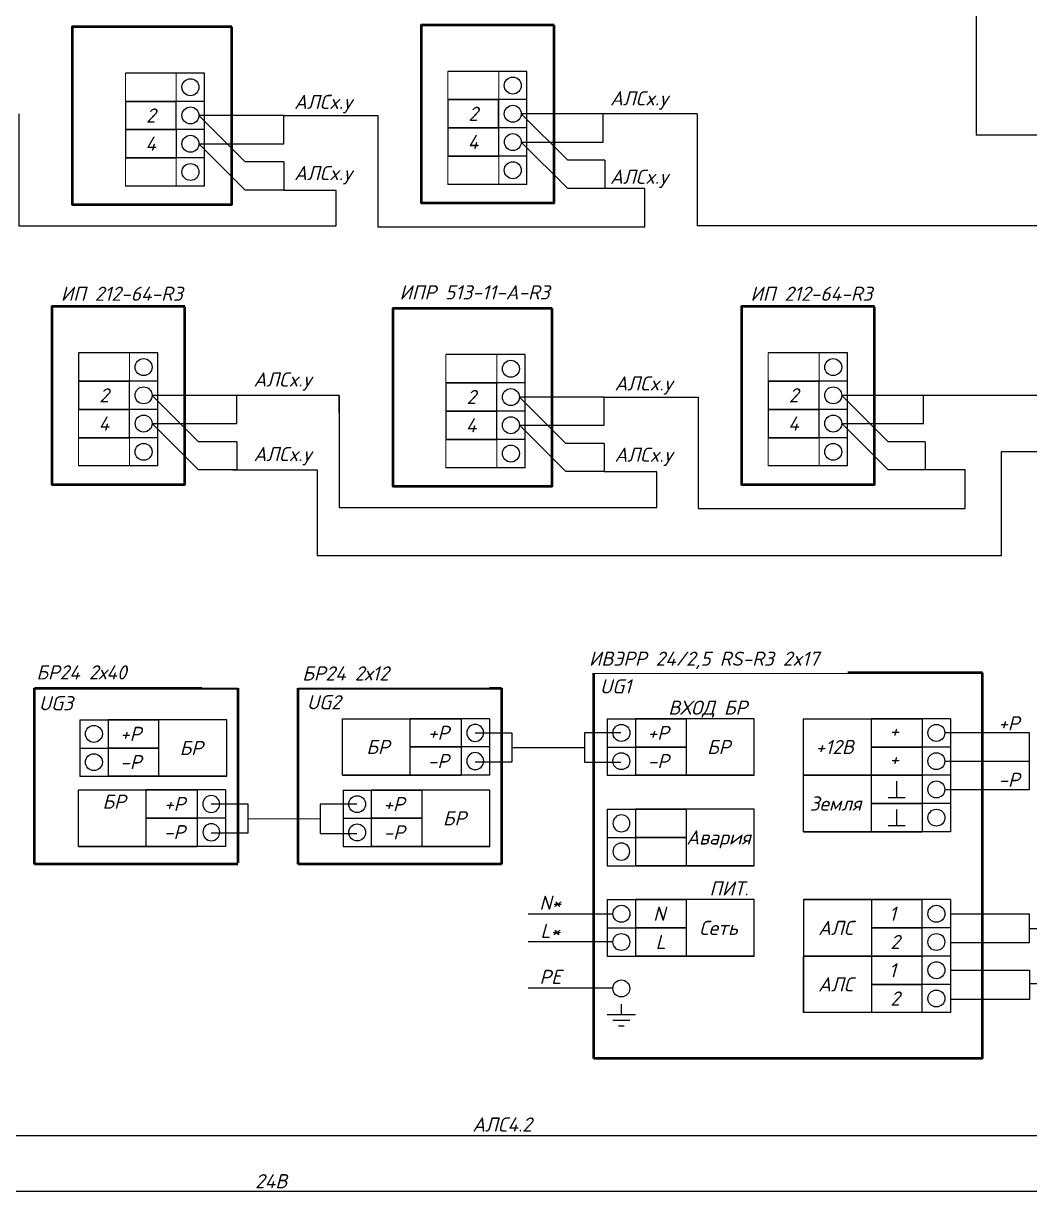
# Model space of a CAD drawing. Header units: millimetres. Extents: x -352922 to 707789, y -273589 to 355472.
# Drawn here: x 637994 to 655798, y -201133 to -180457 of the extents above; entities that cross this region are included whole.
import ezdxf
from ezdxf.enums import TextEntityAlignment as Align

# ---------------------------------------------------------------- set-up
doc = ezdxf.new("R2010")
doc.units = ezdxf.units.MM
doc.header["$LTSCALE"] = 0.5
doc.layers.get('0').update_dxf_attribs({"lineweight": 18})
doc.layers.add('00_RS485', color=30, linetype='Continuous')
doc.layers.add('13 СС_СОТС линии', color=5, linetype='Continuous', lineweight=25)
doc.layers.add('Схемы подключ', color=7, linetype='Continuous', lineweight=15)
doc.styles.add('ISOCPEUR', font='isocpeui.ttf', dxfattribs={"height": 250})
doc.linetypes.add('ограждение1', pattern='A,0.25,-0.1,[133,ltypeshp.shx,S=0.1,R=0,X=-0.1,Y=0],-0.1,1', length=1.45)

msp = doc.modelspace()

# ---------------------------------------------------------------- linework, layer by layer
at = {"layer": '00_RS485', "linetype": 'ограждение1', "lineweight": 25, "ltscale": 7, "transparency": 33554559}
for points in [[(628868.11311, -175085.65857), (654852.63002, -175085.65857), (654852.63002, -182435.27514)], [(660032.0626, -182435.27514), (654852.63002, -182435.27514)]]:
    msp.add_lwpolyline(points, dxfattribs=at)
at = {"layer": '13 СС_СОТС линии', "color": 1, "lineweight": 25, "transparency": 33554687}
for p, q in [((642600.2433, -182087.27488), (641100.2433, -182087.27488)), ((641100.2433, -182087.27488), (641920.80508, -182907.83666)), ((642600.24329, -182087.27488), (644265.78006, -182087.27488)), ((642600.2433, -182587.27488), (642600.2433, -182087.27488)), ((649917.43306, -182057.27488), (646804.05718, -182057.27488)), ((646804.05718, -182057.29272), (647624.61896, -182877.85449)), ((646804.05718, -182557.27488), (648251.82606, -182557.27488)), ((646804.05718, -182557.27488), (647624.61896, -183377.83666)), ((641100.2433, -182587.25705), (641920.80508, -183407.81882)), ((641100.2433, -182587.27488), (642600.2433, -182587.27488)), ((642600.2433, -182907.81882), (641920.78724, -182907.81882)), ((642600.2433, -182907.81882), (642600.2433, -183407.81882)), ((648279.36006, -182877.83666), (647624.60112, -182877.83666)), ((648986.98406, -183377.83666), (647624.60112, -183377.83666)), ((642600.2433, -183407.81882), (641920.78724, -183407.81882)), ((642600.24329, -183407.81882), (643530.34576, -183407.81882)), ((658226.69126, -184040.43741), (649917.43306, -184040.43741)), ((641772.02518, -187040.43741), (640272.02518, -187040.43741)), ((640272.02518, -187040.45524), (641092.58696, -187861.01702)), ((643582.45647, -187040.43741), (641692.27255, -187040.43741)), ((641772.02518, -187540.43741), (641772.02518, -187040.43741)), ((643240.57514, -187040.43741), (641772.02518, -187040.43741)), ((643582.45647, -187351.2828), (643582.45647, -187040.43741)), ((648269.8893, -187070.43741), (646769.8893, -187070.43741)), ((646769.8893, -187070.43741), (647590.45108, -187890.99918)), ((648269.88929, -187070.43741), (649935.42606, -187070.43741)), ((648269.8893, -187570.43741), (648269.8893, -187070.43741)), ((658226.62607, -187040.4374), (652473.70318, -187040.43741)), ((652473.70318, -187040.45524), (653294.26496, -187861.01702)), ((640272.02518, -187540.43741), (641772.02518, -187540.43741)), ((640272.02518, -187540.43741), (641092.58696, -188360.99918)), ((646769.8893, -187570.41957), (647590.45108, -188390.98135)), ((646769.8893, -187570.43741), (648269.8893, -187570.43741)), ((652473.70318, -187540.43741), (653921.47206, -187540.43741)), ((652473.70318, -187540.43741), (653294.26496, -188360.99918)), ((641772.02518, -187860.99918), (641092.56912, -187860.99918)), ((641772.02518, -187860.99918), (641772.02518, -188360.99918)), ((648269.8893, -187890.98135), (647590.43324, -187890.98135)), ((648269.8893, -187890.98135), (648269.8893, -188390.98135)), ((653949.00606, -187860.99918), (653294.24712, -187860.99918)), ((658226.75792, -188040.4374), (655292.09706, -188040.4374)), ((641772.02518, -188360.99918), (641092.56912, -188360.99918)), ((641692.53328, -188360.99918), (643192.81425, -188360.99918)), ((648269.8893, -188390.98135), (647590.43324, -188390.98135)), ((648269.88929, -188390.98135), (649199.99176, -188390.98135)), ((654656.63006, -188360.99918), (653294.24712, -188360.99918))]:
    msp.add_line(p, q, dxfattribs=at)
at = {"layer": '13 СС_СОТС линии', "color": 84, "lineweight": 25, "transparency": 33554687}
for p, q in [((655797.34498, -193014.71605), (654297.34498, -193014.71605)), ((655797.27058, -193614.79507), (655797.34498, -193014.71605)), ((655797.34498, -193014.71605), (655797.34498, -193014.71605)), ((654297.60572, -193514.90571), (655798.38791, -193514.90571)), ((655797.15897, -194014.8741), (655797.23338, -193614.79507)), ((654297.15897, -194014.8741), (655797.15897, -194014.8741))]:
    msp.add_line(p, q, dxfattribs=at)
at = {"layer": '13 СС_СОТС линии', "color": 1, "lineweight": 25, "transparency": 33554687}
for points in [[(637912.81047, -182057.27488), (637912.81047, -184039.65916), (643530.34576, -184039.65916), (643530.34576, -183417.76349)], [(644265.78006, -182087.27488), (644265.78006, -184060.00834)], [(648251.82606, -182557.27488), (648251.82606, -182057.27488)], [(649917.43306, -182057.27488), (649917.43306, -184040.43741)], [(648279.36006, -182877.83666), (648279.36006, -183377.83666)], [(644265.78006, -184060.00834), (648986.98406, -184060.00834), (648986.98406, -183377.83666)], [(655792.14052, -196473.58353), (656453.39502, -196473.58353), (656453.39502, -185040.43741)], [(643582.45647, -187040.43741), (643582.45647, -189022.82169), (649199.99176, -189022.82169), (649199.99176, -188400.92602)], [(649935.42606, -187070.43741), (649935.42606, -189043.17087)], [(653921.47206, -187540.43741), (653921.47206, -187040.43741)], [(653949.00606, -187860.99918), (653949.00606, -188360.99918)], [(655292.09706, -188040.4374), (655292.09706, -189880.33934), (643192.81425, -189880.33934)], [(643192.81425, -188360.99918), (643192.81425, -189880.33934)], [(649935.42606, -189043.17087), (654656.63006, -189043.17087), (654656.63006, -188360.99918)], [(654397.81083, -196214.81247), (655792.14052, -196214.81247), (655792.14052, -196732.35459), (654397.81083, -196732.35459)], [(654398.3323, -197214.81247), (655792.66199, -197214.81247), (655792.66199, -197732.35459), (654398.3323, -197732.35459)], [(636986.01202, -200139.97857), (656457.54502, -200139.97857), (656457.54502, -197452.50057), (655792.66199, -197452.50057)]]:
    msp.add_lwpolyline(points, dxfattribs=at)
at = {"layer": '13 СС_СОТС линии', "color": 84, "lineweight": 25, "transparency": 33554687}
for points in [[(645988.18283, -193013.88455), (646633.62302, -193013.88455), (646633.62302, -193532.6026), (645988.44357, -193532.6026)], [(648566.902, -193013.88455), (647921.46182, -193013.88455), (647921.46182, -193532.6026), (648566.64127, -193532.6026)], [(646633.62302, -193273.24357), (647921.46182, -193273.24357)], [(641318.99883, -194272.57152), (641964.43902, -194272.57152), (641964.43902, -194791.28957), (641319.25957, -194791.28957)], [(643893.26392, -194274.0365), (643247.82374, -194274.0365), (643247.82374, -194792.75455), (643893.00319, -194792.75455)], [(641964.43902, -194531.93055), (643247.82374, -194533.39552)], [(658130.47602, -201132.97757), (626706.168, -201132.97757)]]:
    msp.add_lwpolyline(points, dxfattribs=at)
at = {"layer": 'Схемы подключ', "transparency": 33554687}
for p, q in [((645503.40535, -181307.25705), (645503.40535, -181807.25705)), ((646403.5308, -181307.25705), (646403.5308, -181807.25705)), ((639799.8522, -181337.25705), (639799.8522, -181837.25705)), ((640699.97765, -181337.25705), (640699.97765, -181837.25705)), ((639799.8522, -182837.25705), (639799.8522, -183337.25705)), ((640699.97765, -182837.25705), (640699.97765, -183337.25705)), ((645503.40535, -182807.25705), (645503.40535, -183307.25705)), ((646403.5308, -182807.25705), (646403.5308, -183307.25705)), ((639871.4988, -186290.41957), (639871.4988, -186790.41957)), ((645469.4982, -186320.41957), (645469.4982, -186820.41957)), ((646369.62365, -186320.41957), (646369.62365, -186820.41957)), ((651173.05135, -186290.41957), (651173.05135, -186790.41957)), ((652073.1768, -186290.41957), (652073.1768, -186790.41957)), ((638971.37335, -186992.97605), (638971.37335, -188290.41957)), ((639871.4988, -187790.41957), (639871.4988, -188290.41957)), ((645469.4982, -187820.41957), (645469.4982, -188320.41957)), ((646369.62365, -187820.41957), (646369.62365, -188320.41957)), ((651173.05135, -187790.41957), (651173.05135, -188290.41957)), ((652073.1768, -187790.41957), (652073.1768, -188290.41957))]:
    msp.add_line(p, q, dxfattribs=at)
at = {"layer": 'Схемы подключ', "color": 0, "lineweight": 25, "transparency": 33554687}
for p, q in [((646922.8617, -196214.81247), (648423.38316, -196214.81247)), ((648423.38316, -196714.81247), (646923.38316, -196714.81247)), ((646923.38316, -197526.26367), (648422.28566, -197526.26367))]:
    msp.add_line(p, q, dxfattribs=at)
at = {"layer": 'Схемы подключ', "lineweight": 50, "transparency": 33554687}
for points in [[(647383.66608, -180487.33666), (645031.50706, -180487.33666), (645031.50706, -183632.82634), (647383.66608, -183632.82634), (647383.66608, -180491.40288)], [(641680.11294, -180517.33666), (638859.82906, -180517.33666), (638859.82906, -183662.82634), (641680.11294, -183662.82634), (641680.11294, -180521.40288)], [(640851.63408, -185470.49918), (638499.47506, -185470.49918), (638499.47506, -188615.98887), (640851.63408, -188615.98887), (640851.63408, -185474.56541)], [(647349.75894, -185500.49918), (644529.47506, -185500.49918), (644529.47506, -188645.98887), (647349.75894, -188645.98887), (647349.75894, -185504.56541)], [(653053.31208, -185470.49918), (650701.15306, -185470.49918), (650701.15306, -188615.98887), (653053.31208, -188615.98887), (653053.31208, -185474.56541)], [(648085.85702, -198776.62857), (648085.85702, -191950.62857)], [(654966.7684, -191950.62857), (648085.85702, -191950.62857)], [(654966.7684, -198776.62857), (654966.7684, -191950.62857)], [(638188.63416, -195337.8386), (638188.63416, -192221.76994)], [(638188.63416, -192221.76994), (641786.8949, -192221.76994)], [(641786.80695, -192221.76994), (641785.81759, -195314.16957)], [(642857.81816, -195337.8386), (642857.81816, -192221.76994)], [(642857.81816, -192221.76994), (646456.0789, -192221.76994)], [(646455.99095, -192221.76994), (646455.20613, -195337.8386)], [(641786.02213, -195337.8386), (638188.63416, -195337.8386)], [(646455.20613, -195337.8386), (642857.81816, -195337.8386)], [(654966.43646, -198776.62857), (648085.85702, -198776.62857)]]:
    msp.add_lwpolyline(points, dxfattribs=at)
at = {"layer": 'Схемы подключ', "color": 0, "lineweight": 25, "transparency": 33554687}
for points in [[(646903.79153, -181307.25705), (645503.40535, -181307.25705)], [(646903.79153, -181807.25705), (646903.79153, -181307.25705)], [(641200.23838, -181337.25705), (639799.8522, -181337.25705)], [(641200.23838, -181837.25705), (641200.23838, -181337.25705)], [(639799.8522, -181837.25705), (639799.8522, -182337.25705)], [(640699.8522, -181837.25705), (639799.8522, -181837.25705)], [(639800.11294, -181837.25705), (640700.11294, -181837.25705)], [(640699.8522, -182337.25705), (640699.8522, -181837.25705)], [(641200.11294, -181837.25705), (640699.8522, -181837.25705)], [(641200.37367, -181837.25705), (640700.11294, -181837.25705)], [(640700.11294, -182337.25705), (640700.11294, -181837.25705)], [(641200.11294, -182337.25705), (641200.11294, -181837.25705)], [(641200.37367, -182337.25705), (641200.37367, -181837.25705)], [(645503.40535, -181807.25705), (645503.40535, -182807.25705)], [(646403.40535, -181807.25705), (645503.40535, -181807.25705)], [(645503.66608, -181807.25705), (646403.66608, -181807.25705)], [(646403.40535, -182307.25705), (646403.40535, -181807.25705)], [(646903.66608, -181807.25705), (646403.40535, -181807.25705)], [(646903.92682, -181807.25705), (646403.66608, -181807.25705)], [(646403.66608, -182307.25705), (646403.66608, -181807.25705)], [(646903.66608, -182307.25705), (646903.66608, -181807.25705)], [(646903.92682, -182307.25705), (646903.92682, -181807.25705)], [(639799.8522, -182337.25705), (640699.8522, -182337.25705)], [(639800.11294, -182337.25705), (640700.11294, -182337.25705)], [(639800.37367, -182337.25705), (639800.37367, -182837.25705)], [(640700.37367, -182337.25705), (639800.37367, -182337.25705)], [(641200.11294, -182337.25705), (640699.8522, -182337.25705)], [(641200.37367, -182337.25705), (640700.11294, -182337.25705)], [(640700.37367, -182837.25705), (640700.37367, -182337.25705)], [(641200.6344, -182337.25705), (640700.37367, -182337.25705)], [(641200.6344, -182837.25705), (641200.6344, -182337.25705)], [(645503.40535, -182307.25705), (646403.40535, -182307.25705)], [(645503.66608, -182307.25705), (646403.66608, -182307.25705)], [(646403.92682, -182307.25705), (645503.92682, -182307.25705)], [(646903.66608, -182307.25705), (646403.40535, -182307.25705)], [(646903.92682, -182307.25705), (646403.66608, -182307.25705)], [(646403.92682, -182807.25705), (646403.92682, -182307.25705)], [(646904.18755, -182307.25705), (646403.92682, -182307.25705)], [(646904.18755, -182807.25705), (646904.18755, -182307.25705)], [(640700.11294, -182837.25705), (639800.11294, -182837.25705)], [(639800.37367, -182837.25705), (640700.37367, -182837.25705)], [(641200.37367, -182837.25705), (640700.11294, -182837.25705)], [(641200.6344, -182837.25705), (640700.37367, -182837.25705)], [(641200.23838, -183337.25705), (641200.23838, -182837.25705)], [(646403.66608, -182807.25705), (645503.66608, -182807.25705)], [(645503.92682, -182807.25705), (646403.92682, -182807.25705)], [(646903.92682, -182807.25705), (646403.66608, -182807.25705)], [(646904.18755, -182807.25705), (646403.92682, -182807.25705)], [(646903.79153, -183307.25705), (646903.79153, -182807.25705)], [(641200.23838, -183337.25705), (639799.8522, -183337.25705)], [(646903.79153, -183307.25705), (645503.40535, -183307.25705)], [(638971.37335, -186290.41957), (638971.37335, -187290.41957)], [(640371.75953, -186290.41957), (638971.37335, -186290.41957)], [(640371.75953, -186790.41957), (640371.75953, -186290.41957)], [(646869.88438, -186320.41957), (645469.4982, -186320.41957)], [(646869.88438, -186820.41957), (646869.88438, -186320.41957)], [(652573.43753, -186290.41957), (651173.05135, -186290.41957)], [(652573.43753, -186790.41957), (652573.43753, -186290.41957)], [(639871.37335, -186790.41957), (638971.37335, -186790.41957)], [(638971.63408, -186790.41957), (639871.63408, -186790.41957)], [(639871.37335, -187290.41957), (639871.37335, -186790.41957)], [(640371.63408, -186790.41957), (639871.37335, -186790.41957)], [(640371.89482, -186790.41957), (639871.63408, -186790.41957)], [(639871.63408, -187290.41957), (639871.63408, -186790.41957)], [(640371.63408, -187290.41957), (640371.63408, -186790.41957)], [(640371.89482, -187290.41957), (640371.89482, -186790.41957)], [(645469.4982, -186820.41957), (645469.4982, -187320.41957)], [(646369.4982, -186820.41957), (645469.4982, -186820.41957)], [(645469.75894, -186820.41957), (646369.75894, -186820.41957)], [(646369.4982, -187320.41957), (646369.4982, -186820.41957)], [(646869.75894, -186820.41957), (646369.4982, -186820.41957)], [(646870.01967, -186820.41957), (646369.75894, -186820.41957)], [(646369.75894, -187320.41957), (646369.75894, -186820.41957)], [(646869.75894, -187320.41957), (646869.75894, -186820.41957)], [(646870.01967, -187320.41957), (646870.01967, -186820.41957)], [(651173.05135, -186790.41957), (651173.05135, -187790.41957)], [(652073.05135, -186790.41957), (651173.05135, -186790.41957)], [(651173.31208, -186790.41957), (652073.31208, -186790.41957)], [(652073.05135, -187290.41957), (652073.05135, -186790.41957)], [(652573.31208, -186790.41957), (652073.05135, -186790.41957)], [(652573.57282, -186790.41957), (652073.31208, -186790.41957)], [(652073.31208, -187290.41957), (652073.31208, -186790.41957)], [(652573.31208, -187290.41957), (652573.31208, -186790.41957)], [(652573.57282, -187290.41957), (652573.57282, -186790.41957)], [(638971.37335, -187290.41957), (639871.37335, -187290.41957)], [(638971.63408, -187290.41957), (639871.63408, -187290.41957)], [(639871.89482, -187290.41957), (638971.89482, -187290.41957)], [(640371.63408, -187290.41957), (639871.37335, -187290.41957)], [(640371.89482, -187290.41957), (639871.63408, -187290.41957)], [(639871.89482, -187790.41957), (639871.89482, -187290.41957)], [(640372.15555, -187290.41957), (639871.89482, -187290.41957)], [(640372.15555, -187790.41957), (640372.15555, -187290.41957)], [(645469.4982, -187320.41957), (646369.4982, -187320.41957)], [(645469.75894, -187320.41957), (646369.75894, -187320.41957)], [(645470.01967, -187320.41957), (645470.01967, -187820.41957)], [(646370.01967, -187320.41957), (645470.01967, -187320.41957)], [(646869.75894, -187320.41957), (646369.4982, -187320.41957)], [(646870.01967, -187320.41957), (646369.75894, -187320.41957)], [(646370.01967, -187820.41957), (646370.01967, -187320.41957)], [(646870.2804, -187320.41957), (646370.01967, -187320.41957)], [(646870.2804, -187820.41957), (646870.2804, -187320.41957)], [(651173.05135, -187290.41957), (652073.05135, -187290.41957)], [(651173.31208, -187290.41957), (652073.31208, -187290.41957)], [(652073.57282, -187290.41957), (651173.57282, -187290.41957)], [(652573.31208, -187290.41957), (652073.05135, -187290.41957)], [(652573.57282, -187290.41957), (652073.31208, -187290.41957)], [(652073.57282, -187790.41957), (652073.57282, -187290.41957)], [(652573.83355, -187290.41957), (652073.57282, -187290.41957)], [(652573.83355, -187790.41957), (652573.83355, -187290.41957)], [(639871.63408, -187790.41957), (638971.63408, -187790.41957)], [(638971.89482, -187790.41957), (639871.89482, -187790.41957)], [(640371.89482, -187790.41957), (639871.63408, -187790.41957)], [(640372.15555, -187790.41957), (639871.89482, -187790.41957)], [(640371.75953, -188290.41957), (640371.75953, -187790.41957)], [(646369.75894, -187820.41957), (645469.75894, -187820.41957)], [(645470.01967, -187820.41957), (646370.01967, -187820.41957)], [(646870.01967, -187820.41957), (646369.75894, -187820.41957)], [(646870.2804, -187820.41957), (646370.01967, -187820.41957)], [(646869.88438, -188320.41957), (646869.88438, -187820.41957)], [(652073.31208, -187790.41957), (651173.31208, -187790.41957)], [(651173.57282, -187790.41957), (652073.57282, -187790.41957)], [(652573.57282, -187790.41957), (652073.31208, -187790.41957)], [(652573.83355, -187790.41957), (652073.57282, -187790.41957)], [(652573.43753, -188290.41957), (652573.43753, -187790.41957)], [(640371.75953, -188290.41957), (638971.37335, -188290.41957)], [(646869.88438, -188320.41957), (645469.4982, -188320.41957)], [(652573.43753, -188290.41957), (651173.05135, -188290.41957)], [(638990.93027, -192781.96757), (639491.191, -192781.96757)], [(638991.191, -192781.96757), (638991.191, -193281.96757)], [(638991.191, -192781.96757), (639491.45174, -192781.96757)], [(638991.45174, -192781.96757), (638991.45174, -193281.96757)], [(638991.45174, -192781.96757), (639491.71247, -192781.96757)], [(639491.191, -192781.96757), (640391.191, -192781.96757)], [(641591.45174, -192781.96757), (639491.45174, -192781.96757)], [(639491.45174, -192781.96757), (639491.45174, -193281.96757)], [(640391.71247, -192781.96757), (639491.71247, -192781.96757)], [(639491.71247, -192781.96757), (639491.71247, -193281.96757)], [(640391.71247, -193281.96757), (640391.71247, -192781.96757)], [(641591.45174, -193781.96757), (641591.45174, -192781.96757)], [(643638.3132, -192763.88455), (645738.3132, -192763.88455)], [(643638.3132, -193763.88455), (643638.3132, -192763.88455)], [(644838.05247, -193263.88455), (644838.05247, -192763.88455)], [(644838.05247, -192763.88455), (645738.05247, -192763.88455)], [(645738.57393, -192763.88455), (644838.57393, -192763.88455)], [(646238.3132, -192763.88455), (645738.05247, -192763.88455)], [(645738.05247, -192763.88455), (645738.05247, -193263.88455)], [(646238.57393, -192763.88455), (645738.3132, -192763.88455)], [(645738.3132, -192763.88455), (645738.3132, -193263.88455)], [(646238.83466, -192763.88455), (645738.57393, -192763.88455)], [(646238.3132, -192763.88455), (646238.3132, -193263.88455)], [(646238.57393, -192763.88455), (646238.57393, -193263.88455)], [(648323.69954, -192764.97052), (648823.96027, -192764.97052)], [(648323.96027, -192764.97052), (648323.96027, -193264.97052)], [(648323.96027, -192764.97052), (648824.221, -192764.97052)], [(648324.221, -192764.97052), (648324.221, -193264.97052)], [(648324.221, -192764.97052), (648824.48174, -192764.97052)], [(648823.96027, -192764.97052), (649723.96027, -192764.97052)], [(650924.221, -192764.97052), (648824.221, -192764.97052)], [(648824.221, -192764.97052), (648824.221, -193264.97052)], [(649724.48174, -192764.97052), (648824.48174, -192764.97052)], [(648824.48174, -192764.97052), (648824.48174, -193264.97052)], [(649724.48174, -193264.97052), (649724.48174, -192764.97052)], [(650924.221, -193764.97052), (650924.221, -192764.97052)], [(651797.47538, -192764.81247), (653897.47538, -192764.81247)], [(651797.47538, -193764.81247), (651797.47538, -192764.81247)], [(652997.21465, -192764.81247), (653897.21465, -192764.81247)], [(652997.21465, -193264.81247), (652997.21465, -192764.81247)], [(653897.73611, -192764.81247), (652997.73611, -192764.81247)], [(653897.21465, -192764.81247), (653897.21465, -193264.81247)], [(654397.47538, -192764.81247), (653897.21465, -192764.81247)], [(653897.47538, -192764.81247), (653897.47538, -193264.81247)], [(654397.73611, -192764.81247), (653897.47538, -192764.81247)], [(654397.99685, -192764.81247), (653897.73611, -192764.81247)], [(654397.99685, -192764.81247), (654397.99685, -194764.97052)], [(638991.191, -193281.96757), (638991.191, -193781.96757)], [(638991.191, -193281.96757), (639491.45174, -193281.96757)], [(638991.45174, -193281.96757), (639491.71247, -193281.96757)], [(640391.45174, -193281.96757), (639491.45174, -193281.96757)], [(639491.45174, -193281.96757), (639491.45174, -193781.96757)], [(639491.71247, -193281.96757), (640391.71247, -193281.96757)], [(640391.45174, -193781.96757), (640391.45174, -193281.96757)], [(645738.05247, -193263.88455), (644838.05247, -193263.88455)], [(644838.3132, -193763.88455), (644838.3132, -193263.88455)], [(644838.3132, -193263.88455), (645738.3132, -193263.88455)], [(646238.3132, -193263.88455), (645738.05247, -193263.88455)], [(645738.3132, -193263.88455), (645738.3132, -193763.88455)], [(646238.57393, -193263.88455), (645738.3132, -193263.88455)], [(646238.57393, -193263.88455), (646238.57393, -193763.88455)], [(648323.96027, -193264.97052), (648323.96027, -193764.97052)], [(648323.96027, -193264.97052), (648824.221, -193264.97052)], [(648324.221, -193264.97052), (648824.48174, -193264.97052)], [(649724.221, -193264.97052), (648824.221, -193264.97052)], [(648824.221, -193264.97052), (648824.221, -193764.97052)], [(648824.48174, -193264.97052), (649724.48174, -193264.97052)], [(649724.221, -193764.97052), (649724.221, -193264.97052)], [(653897.21465, -193264.81247), (652997.21465, -193264.81247)], [(652997.47538, -193764.81247), (652997.47538, -193264.81247)], [(652997.47538, -193264.81247), (653897.47538, -193264.81247)], [(654397.47538, -193264.81247), (653897.21465, -193264.81247)], [(653897.47538, -193264.81247), (653897.47538, -193764.81247)], [(654397.73611, -193264.81247), (653897.47538, -193264.81247)], [(638990.85555, -193782.12562), (639491.11628, -193782.12562)], [(638991.11628, -193782.12562), (639491.37702, -193782.12562)], [(638991.191, -193781.96757), (639491.45174, -193781.96757)], [(638991.37702, -193782.12562), (639491.63775, -193782.12562)], [(638991.45174, -193781.96757), (639491.71247, -193781.96757)], [(639491.11628, -193782.12562), (640391.11628, -193782.12562)], [(641591.37702, -193782.12562), (639491.37702, -193782.12562)], [(639491.45174, -193781.96757), (640391.45174, -193781.96757)], [(640391.63775, -193782.12562), (639491.63775, -193782.12562)], [(640391.71247, -193781.96757), (639491.71247, -193781.96757)], [(640391.45174, -193781.96757), (641591.45174, -193781.96757)], [(641591.45174, -193781.96757), (640391.71247, -193781.96757)], [(643638.3132, -193763.88455), (644838.05247, -193763.88455)], [(644838.3132, -193763.88455), (643638.3132, -193763.88455)], [(643638.38792, -193764.0426), (645738.38792, -193764.0426)], [(644838.05247, -193763.88455), (645738.05247, -193763.88455)], [(644838.12719, -193764.0426), (645738.12719, -193764.0426)], [(645738.3132, -193763.88455), (644838.3132, -193763.88455)], [(645738.64865, -193764.0426), (644838.64865, -193764.0426)], [(646238.3132, -193763.88455), (645738.05247, -193763.88455)], [(646238.38792, -193764.0426), (645738.12719, -193764.0426)], [(646238.57393, -193763.88455), (645738.3132, -193763.88455)], [(646238.64865, -193764.0426), (645738.38792, -193764.0426)], [(646238.90938, -193764.0426), (645738.64865, -193764.0426)], [(648323.62482, -193765.12857), (648823.88555, -193765.12857)], [(648323.88555, -193765.12857), (648824.14628, -193765.12857)], [(648323.96027, -193764.97052), (648824.221, -193764.97052)], [(648324.14628, -193765.12857), (648824.40702, -193765.12857)], [(648324.221, -193764.97052), (648824.48174, -193764.97052)], [(648823.88555, -193765.12857), (649723.88555, -193765.12857)], [(650924.14628, -193765.12857), (648824.14628, -193765.12857)], [(648824.221, -193764.97052), (649724.221, -193764.97052)], [(649724.40702, -193765.12857), (648824.40702, -193765.12857)], [(649724.48174, -193764.97052), (648824.48174, -193764.97052)], [(649724.221, -193764.97052), (650924.221, -193764.97052)], [(650924.221, -193764.97052), (649724.48174, -193764.97052)], [(651797.47538, -193764.81247), (652997.21465, -193764.81247)], [(652997.47538, -193764.81247), (651797.47538, -193764.81247)], [(651797.5501, -193764.97052), (653897.5501, -193764.97052)], [(651797.5501, -194764.97052), (651797.5501, -193764.97052)], [(652997.21465, -193764.81247), (653897.21465, -193764.81247)], [(652997.28937, -193764.97052), (653897.28937, -193764.97052)], [(652997.28937, -194264.97052), (652997.28937, -193764.97052)], [(653897.47538, -193764.81247), (652997.47538, -193764.81247)], [(653897.81083, -193764.97052), (652997.81083, -193764.97052)], [(653447.40702, -194156.12857), (653447.40702, -193869.12857)], [(654397.47538, -193764.81247), (653897.21465, -193764.81247)], [(653897.28937, -193764.97052), (653897.28937, -194264.97052)], [(654397.5501, -193764.97052), (653897.28937, -193764.97052)], [(654397.73611, -193764.81247), (653897.47538, -193764.81247)], [(653897.5501, -193764.97052), (653897.5501, -194264.97052)], [(654397.81083, -193764.97052), (653897.5501, -193764.97052)], [(654398.07157, -193764.97052), (653897.81083, -193764.97052)], [(638969.1292, -194022.57152), (641069.1292, -194022.57152)], [(638969.1292, -195022.57152), (638969.1292, -194022.57152)], [(640168.86847, -194522.57152), (640168.86847, -194022.57152)], [(640168.86847, -194022.57152), (641068.86847, -194022.57152)], [(641069.38993, -194022.57152), (640169.38993, -194022.57152)], [(641569.1292, -194022.57152), (641068.86847, -194022.57152)], [(641068.86847, -194022.57152), (641068.86847, -194522.57152)], [(641569.38993, -194022.57152), (641069.1292, -194022.57152)], [(641069.1292, -194022.57152), (641069.1292, -194522.57152)], [(641569.65066, -194022.57152), (641069.38993, -194022.57152)], [(641569.1292, -194022.57152), (641569.1292, -194522.57152)], [(641569.38993, -194022.57152), (641569.38993, -194522.57152)], [(643649.46527, -194025.28052), (644149.726, -194025.28052)], [(643649.726, -194025.28052), (643649.726, -194525.28052)], [(643649.726, -194025.28052), (644149.98674, -194025.28052)], [(643649.98674, -194025.28052), (643649.98674, -194525.28052)], [(643649.98674, -194025.28052), (644150.24747, -194025.28052)], [(644149.726, -194025.28052), (645049.726, -194025.28052)], [(646249.98674, -194025.28052), (644149.98674, -194025.28052)], [(644149.98674, -194025.28052), (644149.98674, -194525.28052)], [(645050.24747, -194025.28052), (644150.24747, -194025.28052)], [(644150.24747, -194025.28052), (644150.24747, -194525.28052)], [(645050.24747, -194525.28052), (645050.24747, -194025.28052)], [(646249.98674, -195025.28052), (646249.98674, -194025.28052)], [(653897.28937, -194264.97052), (652997.28937, -194264.97052)], [(652997.5501, -194764.97052), (652997.5501, -194264.97052)], [(652997.5501, -194264.97052), (653897.5501, -194264.97052)], [(653297.40702, -194156.12857), (653597.40702, -194156.12857)], [(654397.5501, -194264.97052), (653897.28937, -194264.97052)], [(653897.5501, -194264.97052), (653897.5501, -194764.97052)], [(654397.81083, -194264.97052), (653897.5501, -194264.97052)], [(641068.86847, -194522.57152), (640168.86847, -194522.57152)], [(640169.1292, -195022.57152), (640169.1292, -194522.57152)], [(640169.1292, -194522.57152), (641069.1292, -194522.57152)], [(641569.1292, -194522.57152), (641068.86847, -194522.57152)], [(641069.1292, -194522.57152), (641069.1292, -195022.57152)], [(641569.38993, -194522.57152), (641069.1292, -194522.57152)], [(641569.38993, -194522.57152), (641569.38993, -195022.57152)], [(643649.726, -194525.28052), (643649.726, -195025.28052)], [(643649.726, -194525.28052), (644149.98674, -194525.28052)], [(643649.98674, -194525.28052), (644150.24747, -194525.28052)], [(645049.98674, -194525.28052), (644149.98674, -194525.28052)], [(644149.98674, -194525.28052), (644149.98674, -195025.28052)], [(644150.24747, -194525.28052), (645050.24747, -194525.28052)], [(645049.98674, -195025.28052), (645049.98674, -194525.28052)], [(648323.69954, -194364.97052), (648823.96027, -194364.97052)], [(648323.96027, -194364.97052), (648323.96027, -194864.97052)], [(648323.96027, -194364.97052), (648824.221, -194364.97052)], [(648324.221, -194364.97052), (648324.221, -194864.97052)], [(648324.221, -194364.97052), (648824.48174, -194364.97052)], [(648823.96027, -194364.97052), (649723.96027, -194364.97052)], [(650924.221, -194364.97052), (648824.221, -194364.97052)], [(648824.221, -194364.97052), (648824.221, -194864.97052)], [(649724.48174, -194364.97052), (648824.48174, -194364.97052)], [(648824.48174, -194364.97052), (648824.48174, -194864.97052)], [(649724.48174, -194864.97052), (649724.48174, -194364.97052)], [(650924.221, -195364.97052), (650924.221, -194364.97052)], [(653447.40702, -194656.12857), (653447.40702, -194369.12857)], [(651797.5501, -194764.97052), (652997.28937, -194764.97052)], [(652997.5501, -194764.97052), (651797.5501, -194764.97052)], [(652997.28937, -194764.97052), (653897.28937, -194764.97052)], [(653897.5501, -194764.97052), (652997.5501, -194764.97052)], [(653297.40702, -194656.12857), (653597.40702, -194656.12857)], [(654397.5501, -194764.97052), (653897.28937, -194764.97052)], [(654397.81083, -194764.97052), (653897.5501, -194764.97052)], [(648323.96027, -194864.97052), (648323.96027, -195364.97052)], [(648323.96027, -194864.97052), (648824.221, -194864.97052)], [(648324.221, -194864.97052), (648824.48174, -194864.97052)], [(649724.221, -194864.97052), (648824.221, -194864.97052)], [(648824.221, -194864.97052), (648824.221, -195364.97052)], [(648824.48174, -194864.97052), (649724.48174, -194864.97052)], [(649724.221, -195364.97052), (649724.221, -194864.97052)], [(638969.1292, -195022.57152), (640168.86847, -195022.57152)], [(640169.1292, -195022.57152), (638969.1292, -195022.57152)], [(638969.20392, -195022.72957), (641069.20392, -195022.72957)], [(640168.86847, -195022.57152), (641068.86847, -195022.57152)], [(640168.94319, -195022.72957), (641068.94319, -195022.72957)], [(641069.1292, -195022.57152), (640169.1292, -195022.57152)], [(641069.46465, -195022.72957), (640169.46465, -195022.72957)], [(641569.1292, -195022.57152), (641068.86847, -195022.57152)], [(641569.20392, -195022.72957), (641068.94319, -195022.72957)], [(641569.38993, -195022.57152), (641069.1292, -195022.57152)], [(641569.46465, -195022.72957), (641069.20392, -195022.72957)], [(641569.72538, -195022.72957), (641069.46465, -195022.72957)], [(643649.39055, -195025.43857), (644149.65128, -195025.43857)], [(643649.65128, -195025.43857), (644149.91202, -195025.43857)], [(643649.726, -195025.28052), (644149.98674, -195025.28052)], [(643649.91202, -195025.43857), (644150.17275, -195025.43857)], [(643649.98674, -195025.28052), (644150.24747, -195025.28052)], [(644149.65128, -195025.43857), (645049.65128, -195025.43857)], [(646249.91202, -195025.43857), (644149.91202, -195025.43857)], [(644149.98674, -195025.28052), (645049.98674, -195025.28052)], [(645050.17275, -195025.43857), (644150.17275, -195025.43857)], [(645050.24747, -195025.28052), (644150.24747, -195025.28052)], [(645049.98674, -195025.28052), (646249.98674, -195025.28052)], [(646249.98674, -195025.28052), (645050.24747, -195025.28052)], [(648323.62482, -195365.12857), (648823.88555, -195365.12857)], [(648323.88555, -195365.12857), (648824.14628, -195365.12857)], [(648323.96027, -195364.97052), (648824.221, -195364.97052)], [(648324.14628, -195365.12857), (648824.40702, -195365.12857)], [(648324.221, -195364.97052), (648824.48174, -195364.97052)], [(648823.88555, -195365.12857), (649723.88555, -195365.12857)], [(650924.14628, -195365.12857), (648824.14628, -195365.12857)], [(648824.221, -195364.97052), (649724.221, -195364.97052)], [(649724.40702, -195365.12857), (648824.40702, -195365.12857)], [(649724.48174, -195364.97052), (648824.48174, -195364.97052)], [(649724.221, -195364.97052), (650924.221, -195364.97052)], [(650924.221, -195364.97052), (649724.48174, -195364.97052)], [(648323.77426, -195964.81247), (648824.03499, -195964.81247)], [(648324.03499, -195964.81247), (648324.03499, -196464.81247)], [(648324.03499, -195964.81247), (648824.29572, -195964.81247)], [(648324.29572, -195964.81247), (648324.29572, -196464.81247)], [(648324.29572, -195964.81247), (648824.55646, -195964.81247)], [(648824.03499, -195964.81247), (649724.03499, -195964.81247)], [(650924.29572, -195964.81247), (648824.29572, -195964.81247)], [(648824.29572, -195964.81247), (648824.29572, -196464.81247)], [(649724.55646, -195964.81247), (648824.55646, -195964.81247)], [(648824.55646, -195964.81247), (648824.55646, -196464.81247)], [(649724.55646, -196464.81247), (649724.55646, -195964.81247)], [(650924.29572, -196964.81247), (650924.29572, -195964.81247)], [(651797.5501, -195964.81247), (651797.5501, -196964.81247)], [(652997.5501, -195964.81247), (651797.5501, -195964.81247)], [(651797.5501, -195964.81247), (652997.28937, -195964.81247)], [(652997.28937, -195964.81247), (653897.28937, -195964.81247)], [(652997.5501, -195964.81247), (652997.5501, -196464.81247)], [(653897.5501, -195964.81247), (652997.5501, -195964.81247)], [(654397.5501, -195964.81247), (653897.28937, -195964.81247)], [(654397.81083, -195964.81247), (653897.5501, -195964.81247)], [(653897.5501, -196464.81247), (653897.5501, -195964.81247)], [(654397.99685, -195964.81247), (654397.81083, -197964.81247)], [(648324.03499, -196464.81247), (648824.29572, -196464.81247)], [(648324.03499, -196464.81247), (648324.03499, -196964.81247)], [(648324.29572, -196464.81247), (648824.55646, -196464.81247)], [(649724.29572, -196464.81247), (648824.29572, -196464.81247)], [(648824.29572, -196464.81247), (648824.29572, -196964.81247)], [(648824.55646, -196464.81247), (649724.55646, -196464.81247)], [(649724.29572, -196964.81247), (649724.29572, -196464.81247)], [(652997.28937, -196464.81247), (652997.28937, -196964.81247)], [(653897.28937, -196464.81247), (652997.28937, -196464.81247)], [(652997.5501, -196464.81247), (653897.5501, -196464.81247)], [(653897.28937, -196964.81247), (653897.28937, -196464.81247)], [(654397.5501, -196464.81247), (653897.28937, -196464.81247)], [(653897.5501, -196964.81247), (653897.5501, -196464.81247)], [(654397.81083, -196464.81247), (653897.5501, -196464.81247)], [(648323.69954, -196964.97052), (648823.96027, -196964.97052)], [(648323.96027, -196964.97052), (648824.221, -196964.97052)], [(648324.03499, -196964.81247), (648824.29572, -196964.81247)], [(648324.221, -196964.97052), (648824.48174, -196964.97052)], [(648324.29572, -196964.81247), (648824.55646, -196964.81247)], [(648823.96027, -196964.97052), (649723.96027, -196964.97052)], [(650924.221, -196964.97052), (648824.221, -196964.97052)], [(648824.29572, -196964.81247), (649724.29572, -196964.81247)], [(649724.48174, -196964.97052), (648824.48174, -196964.97052)], [(649724.55646, -196964.81247), (648824.55646, -196964.81247)], [(649724.29572, -196964.81247), (650924.29572, -196964.81247)], [(650924.29572, -196964.81247), (649724.55646, -196964.81247)], [(651797.5501, -196964.81247), (652997.28937, -196964.81247)], [(651797.81083, -197964.81247), (651797.5501, -196964.81247)], [(651797.81083, -196964.81247), (652997.5501, -196964.81247)], [(651797.81083, -196964.81247), (651797.81083, -197964.81247)], [(652997.81083, -196964.81247), (651797.81083, -196964.81247)], [(652997.28937, -196964.81247), (653897.28937, -196964.81247)], [(652997.5501, -196964.81247), (653897.5501, -196964.81247)], [(652997.81083, -196964.81247), (652997.81083, -197464.81247)], [(653897.81083, -196964.81247), (652997.81083, -196964.81247)], [(654397.5501, -196964.81247), (653897.28937, -196964.81247)], [(654397.81083, -196964.81247), (653897.5501, -196964.81247)], [(653897.81083, -197464.81247), (653897.81083, -196964.81247)], [(654398.07157, -196964.81247), (653897.81083, -196964.81247)], [(652997.5501, -197464.81247), (652997.5501, -197964.81247)], [(653897.5501, -197464.81247), (652997.5501, -197464.81247)], [(652997.81083, -197464.81247), (653897.81083, -197464.81247)], [(653897.5501, -197964.81247), (653897.5501, -197464.81247)], [(654397.81083, -197464.81247), (653897.5501, -197464.81247)], [(654398.07157, -197464.81247), (653897.81083, -197464.81247)], [(648575.88555, -198000.81247), (648575.88555, -197813.81247)], [(648325.88555, -198000.81247), (648825.88555, -198000.81247)], [(652997.5501, -197964.81247), (651797.5501, -197964.81247)], [(653897.5501, -197964.81247), (652997.5501, -197964.81247)], [(654397.81083, -197964.81247), (653897.5501, -197964.81247)], [(648425.88555, -198100.81247), (648725.88555, -198100.81247)], [(648525.88555, -198200.81247), (648625.88555, -198200.81247)]]:
    msp.add_lwpolyline(points, dxfattribs=at)
for points in [[(641100.10802, -181587.25705, -1), (640800.10802, -181587.25705, -1)], [(646803.66117, -181557.25705, -1), (646503.66117, -181557.25705, -1)], [(641099.98257, -182087.25705, -1), (640799.98257, -182087.25705, -1)], [(646803.53572, -182057.25705, -1), (646503.53572, -182057.25705, -1)], [(641100.50403, -182587.25705, -1), (640800.50403, -182587.25705, -1)], [(646804.05718, -182557.25705, -1), (646504.05718, -182557.25705, -1)], [(641100.10802, -183087.25705, -1), (640800.10802, -183087.25705, -1)], [(646803.66117, -183057.25705, -1), (646503.66117, -183057.25705, -1)], [(640271.62917, -186540.41957, -1), (639971.62917, -186540.41957, -1)], [(646769.75402, -186570.41957, -1), (646469.75402, -186570.41957, -1)], [(652473.30717, -186540.41957, -1), (652173.30717, -186540.41957, -1)], [(640271.50372, -187040.41957, -1), (639971.50372, -187040.41957, -1)], [(652473.18172, -187040.41957, -1), (652173.18172, -187040.41957, -1)], [(646769.62857, -187070.41957, -1), (646469.62857, -187070.41957, -1)], [(640272.02518, -187540.41957, -1), (639972.02518, -187540.41957, -1)], [(646770.15003, -187570.41957, -1), (646470.15003, -187570.41957, -1)], [(652473.70318, -187540.41957, -1), (652173.70318, -187540.41957, -1)], [(640271.62917, -188040.41957, -1), (639971.62917, -188040.41957, -1)], [(646769.75402, -188070.41957, -1), (646469.75402, -188070.41957, -1)], [(652473.30717, -188040.41957, -1), (652173.30717, -188040.41957, -1)], [(639391.5821, -193031.96757, -1), (639091.5821, -193031.96757, -1)], [(645838.18283, -193013.88455, 1), (646138.18283, -193013.88455, 1)], [(648724.35137, -193014.97052, -1), (648424.35137, -193014.97052, -1)], [(654297.34501, -193014.81247, -1), (653997.34501, -193014.81247, -1)], [(639391.32137, -193531.96757, -1), (639091.32137, -193531.96757, -1)], [(645838.44357, -193513.88455, 1), (646138.44357, -193513.88455, 1)], [(648724.09064, -193514.97052, -1), (648424.09064, -193514.97052, -1)], [(654297.60575, -193514.81247, -1), (653997.60575, -193514.81247, -1)], [(654297.41973, -194014.97052, -1), (653997.41973, -194014.97052, -1)], [(641168.99883, -194272.57152, 1), (641468.99883, -194272.57152, 1)], [(644050.1171, -194275.28052, -1), (643750.1171, -194275.28052, -1)], [(648424.35137, -194614.97052, 1), (648724.35137, -194614.97052, 1)], [(654297.68047, -194514.97052, -1), (653997.68047, -194514.97052, -1)], [(641169.25957, -194772.57152, 1), (641469.25957, -194772.57152, 1)], [(644049.85637, -194775.28052, -1), (643749.85637, -194775.28052, -1)], [(648424.09064, -195114.97052, 1), (648724.09064, -195114.97052, 1)], [(648724.42609, -196214.81247, -1), (648424.42609, -196214.81247, -1)], [(654297.68047, -196214.81247, -1), (653997.68047, -196214.81247, -1)], [(648724.16536, -196714.81247, -1), (648424.16536, -196714.81247, -1)], [(654297.41973, -196714.81247, -1), (653997.41973, -196714.81247, -1)], [(654297.9412, -197214.81247, -1), (653997.9412, -197214.81247, -1)], [(648723.62482, -197535.81247, -1), (648423.62482, -197535.81247, -1)], [(654297.68047, -197714.81247, -1), (653997.68047, -197714.81247, -1)]]:
    msp.add_lwpolyline(points, format="xyb", close=True, dxfattribs=at)

# ---------------------------------------------------------------- texts
at = {"transparency": 33554687, "style": 'ISOCPEUR'}
for s, p in [('АЛС4.2', (646990.54813, -199944.93877)), ('24В', (642661.06834, -200947.86465))]:
    msp.add_text(s, height=250, dxfattribs=at).set_placement(p, align=Align.MIDDLE_RIGHT)
at = {"layer": 'Схемы подключ', "transparency": 33554687, "style": 'ISOCPEUR'}
for p in [(642785.03338, -181971.72744), (648375.67508, -181909.05925), (642785.03338, -183232.13438), (648375.67508, -183297.58925), (642066.81527, -186884.75296), (648454.67938, -186954.88996), (642066.81527, -188205.31474), (648454.67938, -188215.2969)]:
    msp.add_text('АЛСx.y', height=250, dxfattribs=at).set_placement(p)
at = {"layer": 'Схемы подключ', "color": 0, "lineweight": 25, "transparency": 33554687, "style": 'ISOCPEUR'}
for s, p in [('2', (645953.14462, -182057.25705)), ('2', (640249.8522, -182087.25705)), ('4', (640247.18936, -182586.79829)), ('4', (645950.48178, -182556.79829)), ('2', (639421.11262, -187040.41957)), ('2', (645919.4982, -187070.41957)), ('2', (651622.79062, -187040.41957)), ('4', (639418.44978, -187539.96081)), ('4', (645916.83536, -187569.96081)), ('4', (651620.12778, -187539.96081)), ('+Р', (645338.38454, -193013.72645)), ('БР', (644266.97071, -193263.88455)), ('-Р', (645334.90411, -193513.7265)), ('БР', (639597.78671, -194232.3145)), ('+Р', (640669.20054, -194272.41342)), ('-Р', (640665.72011, -194772.41347))]:
    msp.add_text(s, height=250, dxfattribs=at).set_placement(p, align=Align.MIDDLE_CENTER)
at = {"layer": 'Схемы подключ', "color": 7, "transparency": 33554687, "style": 'ISOCPEUR'}
for s, p in [('ИП 212-64-R3', (640814.44868, -185367.39225)), (' ИПР 513-11-А-R3', (647305.83152, -185342.26763)), ('ИП 212-64-R3', (653016.12668, -185367.39225))]:
    msp.add_text(s, height=250, dxfattribs=at).set_placement(p, align=Align.RIGHT)
for s, p in [('UG1', (648195.31323, -192316.95913)), ('UG3', (638268.61423, -192614.19113)), ('UG2', (643010.74823, -192596.69313))]:
    msp.add_text(s, height=250, dxfattribs=at).set_placement(p)
at = {"layer": 'Схемы подключ', "color": 0, "lineweight": 25, "transparency": 33554687, "style": 'ISOCPEUR'}
for s, p in [('ВХОД БР', (649404.50306, -192692.44462)), ('ПИТ.', (650132.55203, -195892.28657))]:
    msp.add_text(s, height=250, rotation=360, dxfattribs=at).set_placement(p)
for s, p in [('+Р', (649224.14967, -193014.81242)), ('+Р', (639891.3804, -193031.80947)), ('+', (653401.00027, -192977.06572)), ('БР', (640962.79422, -193281.96757)), ('БР', (650295.56349, -193264.97052)), ('+12В', (652347.66478, -193264.81247)), ('-Р', (639894.86083, -193531.80952)), ('-Р', (649227.6301, -193514.81247)), ('+', (653401.00027, -193477.06572)), ('Земля', (652364.20108, -194264.97052)), ('+Р', (644549.9154, -194275.12242)), ('БР', (645621.32922, -194525.28052)), ('-Р', (644553.39583, -194775.12247)), ('Авария', (650294.55681, -194864.97052)), ('N', (649244.48954, -196214.81247)), ('1', (653371.60313, -196214.81247)), ('Сеть', (650294.18209, -196464.81247)), ('АЛС', (652367.55449, -196464.81247)), ('L', (649269.75027, -196714.81247)), ('2', (653417.81525, -196714.81247)), ('1', (653371.86386, -197214.81247)), ('АЛС', (652367.81522, -197464.81247)), ('2', (653418.07598, -197714.81247))]:
    msp.add_text(s, height=250, rotation=360, dxfattribs=at).set_placement(p, align=Align.MIDDLE_CENTER)
at = {"layer": 'Схемы подключ', "lineweight": 0, "transparency": 33554687, "style": 'ISOCPEUR'}
for s, p in [('+P', (655429.78915, -192969.7603)), ('-P', (655433.07103, -193969.72869))]:
    msp.add_text(s, height=250, rotation=360, dxfattribs=at).set_placement(p, align=Align.CENTER)
at = {"layer": 'Схемы подключ', "color": 0, "lineweight": 0, "transparency": 33554687, "style": 'ISOCPEUR'}
for s, p in [('N*', (647315.57478, -196021.00033)), ('L*', (647317.46872, -196521.00033)), ('PE', (647319.12655, -197332.45152))]:
    msp.add_text(s, height=250, rotation=360, dxfattribs=at).set_placement(p, align=Align.MIDDLE_CENTER)

# ---------------------------------------------------------------- next in the draw order: texts
at = {"layer": 'Схемы подключ', "color": 7, "transparency": 33554687, "char_height": 250, "width": 4830.6299799, "attachment_point": 5, "line_spacing_factor": 0.6, "style": 'ISOCPEUR', "bg_fill": 2}
for s, insert in [('\\pxqc;{\\C0;ИВЭРР 24/2,5 RS-R3 2x17}', (650036.28602, -191730.81057)), ('\\pxqc;{\\C0;БР24 2х12 }', (643695.03502, -191961.99557))]:
    msp.add_mtext(s, dxfattribs=dict(at, insert=insert))

# ---------------------------------------------------------------- next in the draw order: texts
at = {"layer": 'Схемы подключ', "color": 7, "transparency": 33554687, "insert": (639022.38502, -191943.72857), "char_height": 250, "width": 4830.6299799, "attachment_point": 5, "line_spacing_factor": 0.6, "style": 'ISOCPEUR', "bg_fill": 2}
msp.add_mtext('\\pxqc;{\\C0;БР24 2х40}', dxfattribs=at)

doc.saveas('drawing.dxf')
